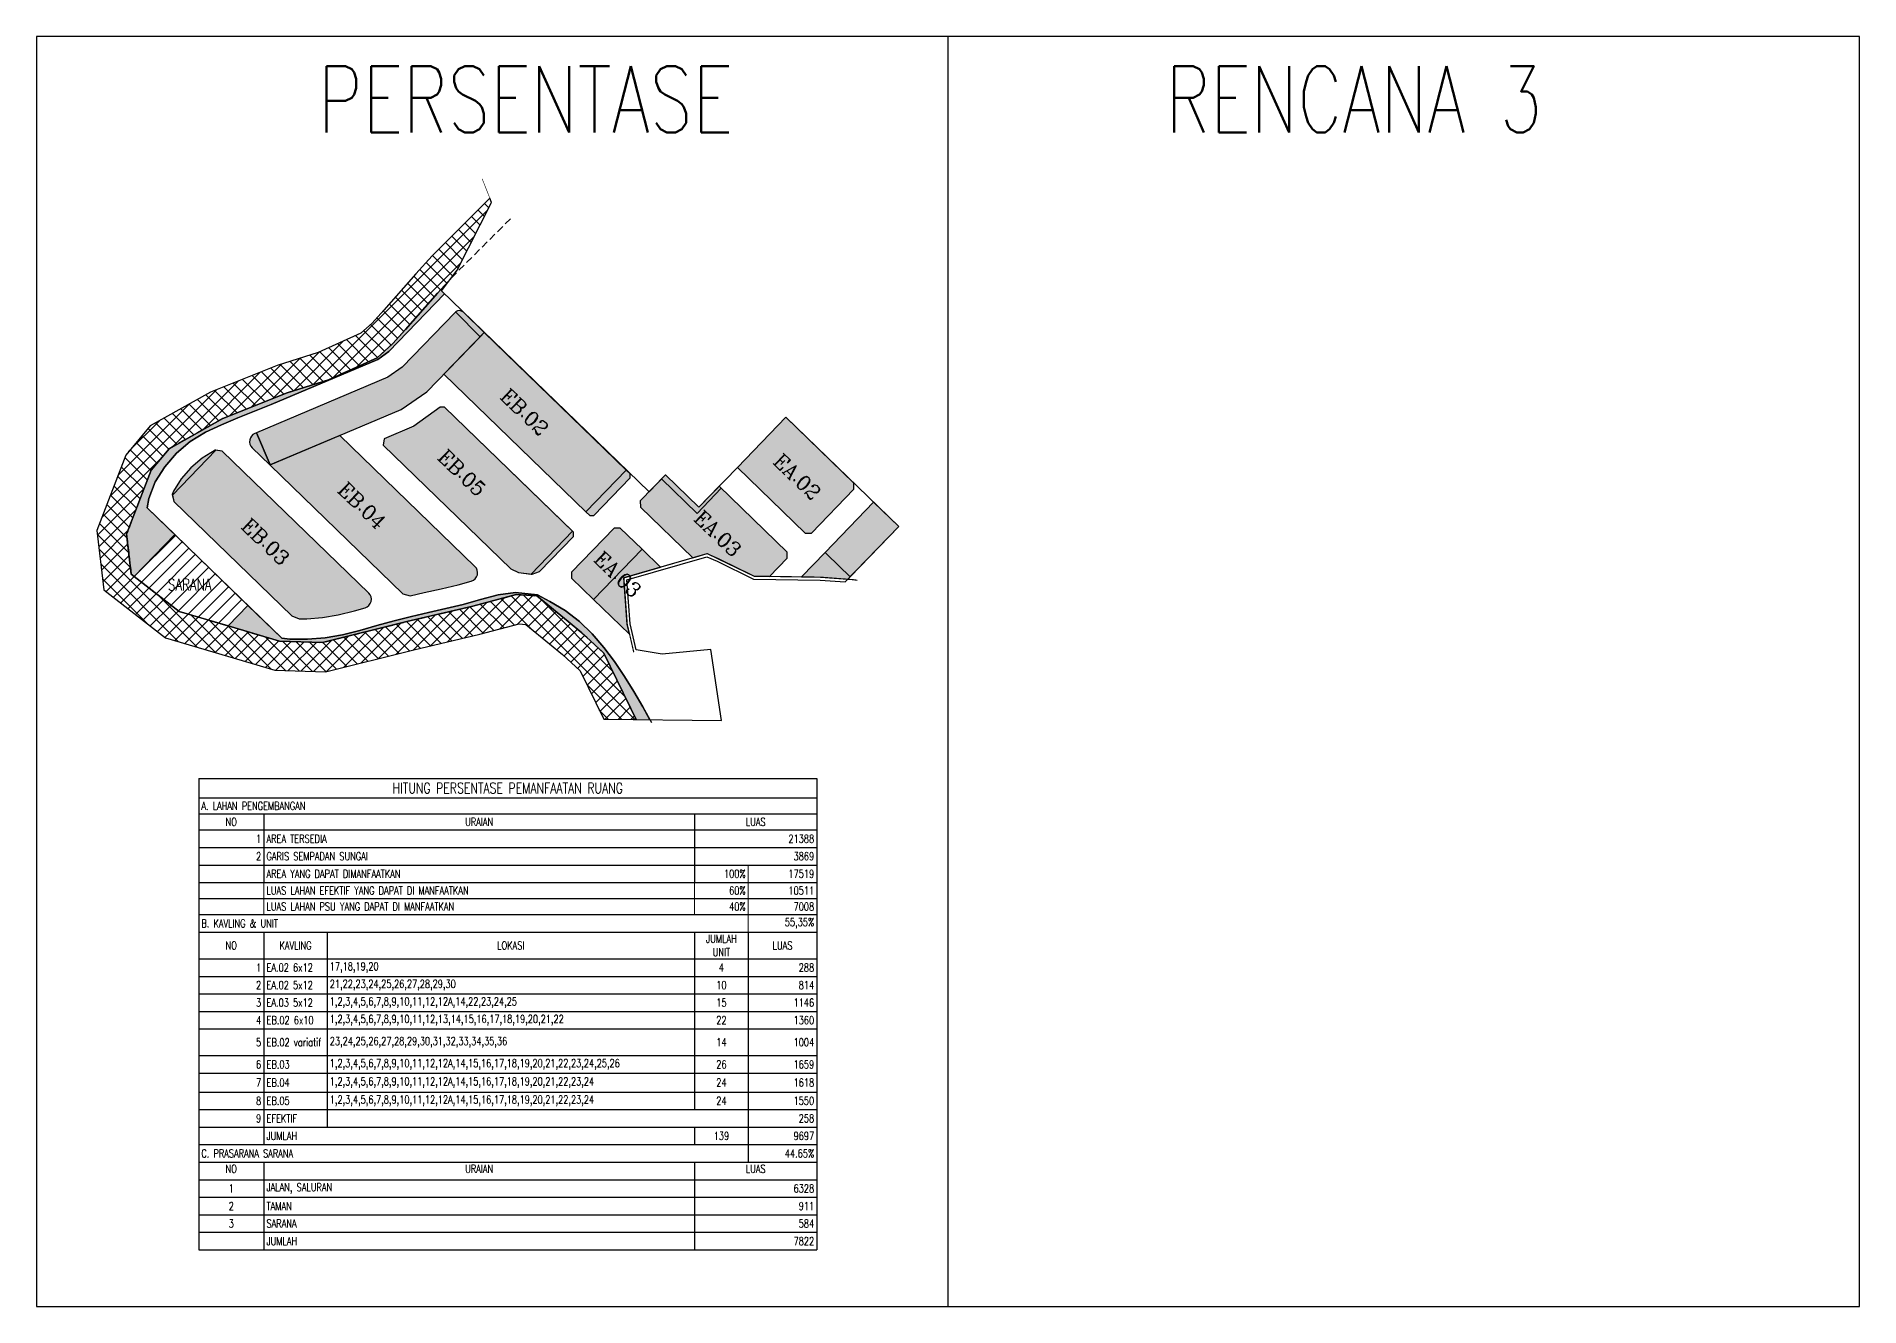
# Model space of a CAD drawing. Header units: metres. Extents: x -1507 to 1965, y -840 to 1491.
# Drawn here: x -1507 to -880, y -840 to -403 of the extents above; entities that cross this region are included whole.
import ezdxf
from ezdxf.enums import TextEntityAlignment as Align

# ---------------------------------------------------------------- set-up
doc = ezdxf.new("R2010")
doc.units = ezdxf.units.M
doc.header["$LTSCALE"] = 10
for name, pattern in [('DASHED', [19.05, 12.7, -6.35]), ('DASHED2', [0.375, 0.25, -0.125]), ('DIVIDE', [1.25, 0.5, -0.25, 0, -0.25, 0, -0.25]), ('HIDDEN', [0.375, 0.25, -0.125])]:
    doc.linetypes.add(name, pattern=pattern)
for name, color, linetype in [('AT-TAG-NOUNIT', 7, 'Continuous'), ('BATAS-AREA TAHAP1', 6, 'DASHED'), ('InnerSoft-TransitionClothoid', 7, 'Continuous'), ('Rincik', 100, 'Continuous'), ('TEXT-NO BLOK-KAVLING', 130, 'Continuous')]:
    doc.layers.add(name, color=color, linetype=linetype)
doc.styles.add('Romanc', font='romanc.shx', dxfattribs={"bigfont": 'bigfont.shx'})
doc.styles.get("Standard").update_dxf_attribs({"font": 'romans.shx', "width": 0.75})

# ---------------------------------------------------------------- blocks, each defined once
blk = doc.blocks.new('*T8')
at = {"layer": 'Defpoints', "color": 8, "linetype": 'ByBlock', "lineweight": 0, "transparency": 16777216}
for p, q in [((189.04, -29.79), (189.04, -52.85)), ((22.41, -35.82), (22.41, -46.83)), ((170.55, -35.82), (170.55, -46.83))]:
    blk.add_line(p, q, dxfattribs=at)
at = {"layer": 'InnerSoft-TransitionClothoid', "color": 0, "linetype": 'ByBlock', "lineweight": -2, "transparency": 16777216}
for p, q in [((0, 0), (212.62, 0)), ((0, 0), (0, -35.82)), ((212.62, 0), (212.62, -17.73)), ((0, -6.73), (212.62, -6.73)), ((0, -12.23), (212.62, -12.23)), ((22.41, -12.23), (22.41, -35.82)), ((170.55, -12.23), (170.55, -17.73)), ((0, -17.73), (170.55, -17.73)), ((0, -23.76), (170.55, -23.76)), ((0, -29.79), (170.55, -29.79)), ((189.04, -29.79), (212.62, -29.79)), ((189.04, -35.82), (212.62, -35.82)), ((0, -52.85), (0, -162.08)), ((22.41, -52.85), (22.41, -125.91)), ((44.17, -52.85), (44.17, -119.88)), ((170.55, -52.85), (170.55, -113.86)), ((189.04, -52.85), (189.04, -131.94)), ((212.62, -52.85), (212.62, -162.08)), ((0, -62.03), (212.62, -62.03)), ((0, -68.06), (212.62, -68.06)), ((0, -74.08), (212.62, -74.08)), ((0, -80.11), (212.62, -80.11)), ((0, -86.14), (212.62, -86.14)), ((0, -95.31), (212.62, -95.31)), ((0, -101.34), (212.62, -101.34)), ((0, -107.83), (212.62, -107.83)), ((0, -113.86), (212.62, -113.86)), ((0, -119.88), (212.62, -119.88)), ((170.55, -119.88), (170.55, -125.91)), ((0, -125.91), (212.62, -125.91)), ((0, -131.94), (212.62, -131.94)), ((22.41, -131.94), (22.41, -162.08)), ((170.55, -131.94), (170.55, -162.08)), ((0, -137.97), (212.62, -137.97)), ((0, -144), (212.62, -144)), ((0, -150.02), (212.62, -150.02)), ((0, -156.05), (212.62, -156.05)), ((0, -162.08), (212.62, -162.08))]:
    blk.add_line(p, q, dxfattribs=at)
at = {"layer": 'InnerSoft-TransitionClothoid', "color": 0, "lineweight": -2, "transparency": 16777216}
for p, q in [((170.55, -17.73), (212.62, -17.73)), ((170.55, -17.73), (170.55, -35.82)), ((212.62, -17.73), (212.62, -52.85)), ((170.55, -23.76), (212.62, -23.76)), ((170.55, -29.79), (189.04, -29.79)), ((0, -35.82), (189.04, -35.82)), ((0, -35.82), (0, -52.85)), ((0, -41.32), (212.62, -41.32)), ((0, -46.83), (212.62, -46.83)), ((0, -52.85), (212.62, -52.85))]:
    blk.add_line(p, q, dxfattribs=at)
at = {"layer": 'InnerSoft-TransitionClothoid', "color": 3, "transparency": 16777216}
for s, insert, char_height, width, attachment_point in [('HITUNG PERSENTASE PEMANFAATAN RUANG', (106.31, -3.36), 3.6692, 210.7808, 5), ('A. LAHAN PENGEMBANGAN', (0.92, -9.48), 2.7519, 210.7808, 4), ('NO', (11.2, -14.98), 2.752, 20.5742, 5), ('URAIAN', (96.48, -14.98), 2.752, 146.3088, 5), ('LUAS', (191.58, -14.98), 2.752, 40.2286, 5), ('1', (21.49, -20.75), 2.75, 20.5742, 6), ('AREA TERSEDIA', (23.33, -20.75), 2.7519, 146.3088, 4), ('2', (21.49, -26.78), 2.75, 20.5742, 6), ('GARIS SEMPADAN SUNGAI', (23.33, -26.78), 2.7519, 146.3088, 4), ('AREA YANG DAPAT DIMANFAATKAN', (23.33, -32.8), 2.7519, 146.3088, 4), ('LUAS LAHAN EFEKTIF YANG DAPAT DI MANFAATKAN', (23.33, -38.57), 2.7519, 146.3088, 4), ('100%', (188.12, -32.8), 2.752, 16.6511, 6), ('LUAS LAHAN PSU YANG DAPAT DI MANFAATKAN', (23.33, -44.07), 2.7519, 146.3088, 4), ('B. KAVLING & UNIT', (0.92, -49.84), 2.7519, 187.2033, 4), ('NO', (11.2, -57.44), 2.752, 20.5742, 5), ('KAVLING', (33.29, -57.44), 2.752, 19.9247, 5), ('LOKASI', (107.36, -57.44), 2.752, 124.5495, 5), ('JUMLAH UNIT', (179.8, -57.44), 2.7519, 16.6511, 5), ('LUAS', (200.83, -57.44), 2.752, 21.7429, 5), ('1', (21.49, -65.04), 2.75, 20.5742, 6), ('EA.02 6x12', (23.33, -65.04), 2.752, 19.9247, 4), ('17,18,19,20', (45.09, -65.04), 2.7519, 124.5495, 4), ('4', (179.8, -65.04), 2.75, 16.6511, 5), ('2', (21.49, -71.07), 2.75, 20.5742, 6), ('EA.02 5x12', (23.33, -71.07), 2.752, 19.9247, 4), ('21,22,23,24,25,26,27,28,29,30', (45.09, -71.07), 2.7519, 124.5495, 4), ('10', (179.8, -71.07), 2.752, 16.6511, 5), ('3', (21.49, -77.1), 2.75, 20.5742, 6), ('EA.03 5x12', (23.33, -77.1), 2.752, 19.9247, 4), ('1,2,3,4,5,6,7,8,9,10,11,12,12A,14,22,23,24,25', (45.09, -77.1), 2.7519, 124.5495, 4), ('1,2,3,4,5,6,7,8,9,10,11,12,13,14,15,16,17,18,19,20,21,22', (45.09, -83.13), 2.7519, 124.5495, 4), ('15', (179.8, -77.1), 2.752, 16.6511, 5), ('4', (21.49, -83.13), 2.75, 20.5742, 6), ('EB.02 6x10', (23.33, -83.13), 2.752, 19.9247, 4), ('22', (179.8, -83.13), 2.752, 16.6511, 5), ('5', (21.49, -90.73), 2.75, 20.5742, 6), ('EB.02 variatif', (23.33, -90.73), 2.7519, 19.9247, 4), ('23,24,25,26,27,28,29,30,31,32,33,34,35,36', (45.09, -90.73), 2.7519, 124.5495, 4), ('14', (179.8, -90.73), 2.752, 16.6511, 5), ('6', (21.49, -98.33), 2.75, 20.5742, 6), ('EB.03', (23.33, -98.33), 2.752, 19.9247, 4), ('1,2,3,4,5,6,7,8,9,10,11,12,12A,14,15,16,17,18,19,20,21,22,23,24,25,26', (45.09, -98.33), 2.7519, 124.5495, 4), ('26', (179.8, -98.33), 2.752, 16.6511, 5), ('7', (21.49, -104.58), 2.75, 20.5742, 6), ('EB.04', (23.33, -104.58), 2.752, 19.9247, 4), ('1,2,3,4,5,6,7,8,9,10,11,12,12A,14,15,16,17,18,19,20,21,22,23,24', (45.09, -104.58), 2.7519, 124.5495, 4), ('24', (179.8, -104.58), 2.752, 16.6511, 5), ('8', (21.49, -110.84), 2.75, 20.5742, 6), ('EB.05', (23.33, -110.84), 2.752, 19.9247, 4), ('1,2,3,4,5,6,7,8,9,10,11,12,12A,14,15,16,17,18,19,20,21,22,23,24', (45.09, -110.84), 2.7519, 124.5495, 4), ('24', (179.8, -110.84), 2.752, 16.6511, 5), ('9', (21.49, -116.87), 2.75, 20.5742, 6), ('EFEKTIF', (23.33, -116.87), 2.752, 19.9247, 4), ('258', (211.7, -116.87), 2.752, 21.7429, 6), ('JUMLAH', (23.33, -122.9), 2.752, 146.3088, 4), ('9697', (211.7, -122.9), 2.752, 21.7429, 6), ('C. PRASARANA SARANA', (0.92, -128.93), 2.7519, 187.2033, 4), ('NO', (11.2, -132.86), 2.752, 20.5742, 2), ('URAIAN', (96.48, -132.86), 2.752, 146.3088, 2), ('LUAS', (191.58, -132.86), 2.752, 40.2286, 2), ('1', (11.2, -140.98), 2.75, 20.5742, 5), ('JALAN, SALURAN', (23.33, -140.98), 2.7519, 146.3088, 4), ('2', (11.2, -147.01), 2.75, 20.5742, 5), ('TAMAN', (23.33, -147.01), 2.752, 146.3088, 4), ('911', (211.7, -147.01), 2.752, 40.2286, 6), ('3', (11.2, -153.04), 2.75, 20.5742, 5), ('SARANA', (23.33, -153.04), 2.752, 146.3088, 4), ('JUMLAH', (23.33, -159.07), 2.752, 146.3088, 4)]:
    blk.add_mtext(s, dxfattribs=dict(at, insert=insert, char_height=char_height, width=width, attachment_point=attachment_point))
at = {"layer": 'InnerSoft-TransitionClothoid', "color": 0, "transparency": 16777216, "char_height": 2.752}
for s, insert, width, attachment_point in [('21388', (211.7, -20.75), 40.2286, 6), ('3869', (211.7, -26.78), 40.2286, 6), ('60%', (188.12, -38.57), 16.6511, 6), ('17519', (211.7, -32.8), 21.7429, 6), ('10511', (211.7, -38.57), 21.7429, 6), ('40%', (188.12, -44.07), 16.6511, 6), ('7008', (211.7, -44.07), 21.7429, 6), ('55,35%', (211.7, -49.84), 21.7429, 6), ('288', (211.7, -65.04), 21.7429, 6), ('814', (211.7, -71.07), 21.7429, 6), ('1146', (211.7, -77.1), 21.7429, 6), ('1360', (211.7, -83.13), 21.7429, 6), ('1004', (211.7, -90.73), 21.7429, 6), ('1659', (211.7, -98.33), 21.7429, 6), ('1618', (211.7, -104.58), 21.7429, 6), ('1550', (211.7, -110.84), 21.7429, 6), ('139', (179.8, -122.9), 16.6511, 5), ('44.65%', (211.7, -128.93), 21.7429, 6), ('6328', (211.7, -140.98), 40.2286, 6), ('584', (211.7, -153.04), 40.2286, 6), ('7822', (211.7, -159.07), 40.2286, 6)]:
    blk.add_mtext(s, dxfattribs=dict(at, insert=insert, width=width, attachment_point=attachment_point))

msp = doc.modelspace()

# ---------------------------------------------------------------- hatches: boundary and pattern name
at = {"layer": 'InnerSoft-TransitionClothoid'}
h = msp.add_hatch(dxfattribs=at)
h.set_pattern_fill('ANSI37', color=256)
h.paths.add_polyline_path([(-1377.545, -614.281), (-1354.791, -608.96), (-1341.3, -605.405), (-1338.999, -605.541), (-1330.782, -612.229), (-1326.349, -615.924), (-1320.338, -621.486), (-1312.155, -638.177), (-1300.967, -638.282), (-1312.179, -615.411), (-1319.748, -608.409), (-1324.424, -604.51), (-1335.19, -595.747), (-1342.306, -595.329), (-1357.204, -599.254), (-1379.896, -604.561), (-1408.945, -611.825), (-1423.698, -611.326), (-1441.416, -606.067), (-1458.238, -601.074), (-1473.672, -589.068), (-1474.682, -588.282), (-1476.323, -574.583), (-1467.878, -552.495), (-1461.701, -545.161), (-1443.187, -534.788), (-1421.112, -526.001), (-1406.877, -521.498), (-1390.09, -513.932), (-1384.757, -509.02), (-1380.397, -504.197), (-1369.379, -491.733), (-1368.05, -490.27), (-1364.443, -486.302), (-1362.55, -483.804), (-1350.774, -460.489), (-1351.341, -459.062), (-1371.145, -478.808), (-1376.826, -485.059), (-1387.853, -497.532), (-1391.868, -501.974), (-1395.674, -505.48), (-1410.452, -512.14), (-1424.473, -516.576), (-1447.498, -525.741), (-1468.177, -537.326), (-1476.615, -547.345), (-1486.545, -573.32), (-1484.114, -593.614), (-1462.89, -610.124), (-1425.316, -621.277), (-1407.88, -621.866)])
h = msp.add_hatch(dxfattribs=at)
h.set_pattern_fill('GRASS', color=3, scale=0.06)
h.paths.add_polyline_path([(-1301.827, -628.636), (-1305.027, -623.421), (-1308.435, -618.347), (-1312.12, -613.46), (-1316.149, -608.818), (-1320.569, -604.536), (-1325.418, -600.758), (-1330.737, -597.625), (-1334.911, -595.379), (-1342.484, -594.605), (-1348.502, -595.395), (-1354.52, -597.011), (-1360.516, -598.679), (-1366.484, -600.126), (-1372.428, -601.462), (-1378.355, -602.808), (-1384.269, -604.286), (-1390.178, -605.948), (-1396.096, -607.627), (-1402.038, -609.109), (-1408.019, -610.185), (-1414.052, -610.673), (-1420.134, -610.588), (-1422.955, -610.324), (-1434.615, -599.039), (-1441.416, -606.067), (-1423.698, -611.326), (-1408.945, -611.825), (-1379.896, -604.561), (-1357.204, -599.254), (-1342.306, -595.329), (-1335.19, -595.747), (-1324.424, -604.51), (-1319.748, -608.409), (-1312.179, -615.411), (-1300.967, -638.282), (-1296.319, -638.325), (-1298.766, -633.944)])
h.paths.add_polyline_path([(-1459.766, -574.699), (-1469.269, -565.501), (-1468.646, -562.303), (-1466.421, -556.589), (-1463.199, -551.345), (-1459.125, -546.69), (-1454.382, -542.724), (-1449.153, -539.523), (-1443.626, -536.901), (-1437.988, -534.513), (-1432.321, -532.209), (-1426.595, -529.962), (-1389.896, -514.443), (-1386.057, -511.764), (-1366.894, -491.963), (-1367.954, -490.937), (-1367.922, -490.894, -0.0943922), (-1368.05, -490.27), (-1369.379, -491.733), (-1380.397, -504.197), (-1384.757, -509.02), (-1390.09, -513.932), (-1406.877, -521.498), (-1421.112, -526.001), (-1443.187, -534.788), (-1461.701, -545.161), (-1467.878, -552.495), (-1476.323, -574.583), (-1474.682, -588.282), (-1473.672, -589.068)])
h.paths.add_polyline_path([(-1431.623, -539.688), (-1432.18, -539.924, 0.5374021), (-1433.098, -544.843), (-1426.987, -550.757), (-1426.949, -550.741)], flags=17)
h.paths.add_polyline_path([(-1322.536, -575.305), (-1322.559, -573.891), (-1322.918, -573.544), (-1337.14, -588.238), (-1336.772, -588.286), (-1334.241, -587.4)])
h.paths.add_polyline_path([(-1303.063, -555.185), (-1303.086, -553.771), (-1304.405, -552.495), (-1318.314, -566.867), (-1316.995, -568.143), (-1315.581, -568.12)])
h.paths.add_polyline_path([(-1445.626, -545.709), (-1445.816, -545.688), (-1450.288, -548.425), (-1454.216, -551.71), (-1457.543, -555.512), (-1460.127, -559.716), (-1460.572, -560.86), (-1460.52, -561.099)], flags=17)
edge = h.paths.add_edge_path()
edge.add_arc((-1361.845, -499.688), 2, 45.937264, 129.603896)
edge.add_line((-1363.12, -498.147), (-1354.662, -506.645))
edge.add_line((-1354.662, -506.645), (-1353.268, -505.205))
edge.add_line((-1353.268, -505.205), (-1360.454, -498.25))
h = msp.add_hatch(color=6, dxfattribs=at)
h.dxf.hatch_style = 1
edge = h.paths.add_edge_path()
edge.add_line((-1354.662, -506.645), (-1363.12, -498.147))
edge.add_arc((-1361.845, -499.688), 2, 129.603896, 135.937264)
edge.add_line((-1363.282, -498.297), (-1381.497, -517.117))
edge.add_line((-1381.497, -517.117), (-1386.492, -520.604))
edge.add_line((-1386.492, -520.604), (-1431.623, -539.688))
edge.add_line((-1431.623, -539.688), (-1426.949, -550.741))
edge.add_line((-1426.949, -550.741), (-1381.818, -531.656))
edge.add_line((-1381.818, -531.656), (-1373.03, -525.624))
edge.add_line((-1373.03, -525.624), (-1354.662, -506.645))
h = msp.add_hatch(color=6, dxfattribs=at)
h.dxf.hatch_style = 1
h.paths.add_polyline_path([(-1353.268, -505.205), (-1367.177, -519.576), (-1318.314, -566.867), (-1304.405, -552.495)])
h = msp.add_hatch(color=6, dxfattribs=at)
h.dxf.hatch_style = 1
h.paths.add_polyline_path([(-1366.992, -530.889), (-1368.406, -530.912), (-1377.492, -537.427), (-1387.658, -541.726), (-1388.063, -543.895), (-1344.111, -586.432), (-1341.546, -587.668), (-1337.14, -588.238), (-1322.918, -573.544)], flags=17)
h = msp.add_hatch(color=6, dxfattribs=at)
h.dxf.hatch_style = 1
h.paths.add_polyline_path([(-1226.118, -559.08), (-1226.153, -556.959), (-1249.506, -534.357), (-1266.197, -551.603), (-1242.843, -574.205), (-1240.722, -574.17)])
h = msp.add_hatch(color=6, dxfattribs=at)
h.dxf.hatch_style = 1
edge = h.paths.add_edge_path()
edge.add_line((-1402.971, -540.601), (-1426.949, -550.741))
edge.add_line((-1426.949, -550.741), (-1426.911, -550.83))
edge.add_line((-1426.911, -550.83), (-1381.268, -595.004))
edge.add_line((-1381.268, -595.004), (-1378.728, -595.715))
edge.add_line((-1378.728, -595.715), (-1373.971, -594.634))
edge.add_line((-1373.971, -594.634), (-1368.076, -593.309))
edge.add_line((-1368.076, -593.309), (-1362.28, -591.904))
edge.add_line((-1362.28, -591.904), (-1357.757, -590.646))
edge.add_arc((-1358.561, -587.755), 3, 285.55091, 405.937264)
edge.add_line((-1356.475, -585.6), (-1402.971, -540.601))
h = msp.add_hatch(color=6, dxfattribs=at)
h.dxf.hatch_style = 1
h.paths.add_polyline_path([(-1443.459, -545.948), (-1445.626, -545.709), (-1460.52, -561.099), (-1460.039, -563.301), (-1419.465, -602.569), (-1416.888, -603.633), (-1414.286, -603.669), (-1408.923, -603.235), (-1403.506, -602.261), (-1397.898, -600.862), (-1394.262, -599.831, 0.5779691), (-1392.994, -594.789)])
h = msp.add_hatch(color=6, dxfattribs=at)
h.dxf.hatch_style = 1
h.paths.add_polyline_path([(-1272.456, -558.07), (-1279.411, -565.256), (-1290.908, -554.129), (-1299.601, -563.111), (-1299.566, -565.232), (-1281.559, -582.66), (-1276.624, -581.234), (-1272.76, -582.962), (-1260.427, -588.984), (-1255.134, -589.061), (-1249.068, -582.793), (-1249.102, -580.672)])
h.paths.add_polyline_path([(-1298.976, -579.72), (-1306.521, -572.418), (-1308.642, -572.452), (-1323.246, -587.543), (-1323.211, -589.664), (-1315.666, -596.966)])
h = msp.add_hatch(color=6, dxfattribs=at)
h.dxf.hatch_style = 1
h.paths.add_polyline_path([(-1210.703, -571.911), (-1219.326, -563.566), (-1236.017, -580.812), (-1235.298, -581.507), (-1227.394, -589.157)])
h = msp.add_hatch(dxfattribs=at)
h.set_pattern_fill('ANSI31', color=256)
h.paths.add_polyline_path([(-1459.766, -574.699), (-1473.672, -589.068), (-1458.238, -601.074), (-1441.416, -606.067), (-1434.615, -599.039)])
h = msp.add_hatch(color=2, dxfattribs=at)
h.dxf.hatch_style = 1
h.paths.add_polyline_path([(-1305.243, -589.505), (-1292.631, -585.86), (-1298.976, -579.72), (-1315.666, -596.966), (-1303.28, -608.954), (-1304.081, -605.496)])
h.paths.add_polyline_path([(-1235.298, -581.507), (-1236.017, -580.812), (-1244.157, -589.222), (-1237.664, -589.318), (-1228.242, -590.033), (-1227.394, -589.157)])

# ---------------------------------------------------------------- linework, layer by layer
at = {"layer": 'BATAS-AREA TAHAP1', "linetype": 'DIVIDE', "ltscale": 0.2, "const_width": 0.2, "flags": 128}
msp.add_lwpolyline([(-1353.997, -452.373), (-1350.774, -460.489), (-1362.55, -483.804), (-1367.954, -490.937), (-1296.592, -560.002), (-1290.908, -554.129), (-1279.411, -565.256), (-1266.197, -551.603), (-1249.506, -534.357), (-1210.703, -571.911), (-1229.146, -590.967)], dxfattribs=at)
at = {"layer": 'InnerSoft-TransitionClothoid', "color": 4}
for p, q in [((-1469.269, -565.501), (-1422.955, -610.324)), ((-1473.672, -589.068), (-1459.766, -574.699)), ((-1441.416, -606.067), (-1434.615, -599.039))]:
    msp.add_line(p, q, dxfattribs=at)
at = {"layer": 'InnerSoft-TransitionClothoid', "color": 5}
for points in [[(-1507.307, -840.037), (-880.207, -840.037), (-880.207, -403.452), (-1507.307, -403.452)], [(-1290.908, -554.129), (-1296.592, -560.002), (-1367.954, -490.937), (-1362.55, -483.804), (-1350.774, -460.489), (-1351.341, -459.062), (-1371.145, -478.808), (-1376.826, -485.059), (-1387.853, -497.532), (-1391.868, -501.974), (-1395.674, -505.48), (-1410.452, -512.14), (-1424.473, -516.576), (-1447.498, -525.741), (-1468.177, -537.326), (-1476.615, -547.345), (-1486.545, -573.32), (-1484.114, -593.614), (-1462.89, -610.124), (-1425.316, -621.277), (-1407.88, -621.866), (-1377.545, -614.281), (-1354.791, -608.96), (-1341.3, -605.405), (-1338.999, -605.541), (-1330.782, -612.229), (-1326.349, -615.924), (-1320.338, -621.486), (-1312.155, -638.177), (-1271.718, -638.555), (-1275.379, -614.19), (-1292.09, -615.78), (-1301.025, -614.256), (-1303.089, -605.346), (-1304.187, -590.241), (-1276.698, -582.296), (-1273.183, -583.868), (-1260.665, -589.98), (-1237.709, -590.317), (-1229.146, -590.967), (-1210.703, -571.911), (-1249.506, -534.357), (-1266.197, -551.603), (-1279.411, -565.256)], [(-1353.268, -505.205), (-1367.177, -519.576), (-1318.314, -566.867), (-1304.405, -552.495)], [(-1366.992, -530.889), (-1368.406, -530.912), (-1377.492, -537.427), (-1387.658, -541.726), (-1388.063, -543.895), (-1344.111, -586.432), (-1341.546, -587.668), (-1337.14, -588.238), (-1322.918, -573.544)], [(-1226.118, -559.08), (-1226.153, -556.959), (-1249.506, -534.357), (-1266.197, -551.603), (-1242.843, -574.205), (-1240.722, -574.17)], [(-1272.456, -558.07), (-1279.411, -565.256), (-1290.908, -554.129), (-1299.601, -563.111), (-1299.566, -565.232), (-1281.559, -582.66), (-1276.624, -581.234), (-1272.76, -582.962), (-1260.427, -588.984), (-1255.134, -589.061), (-1249.068, -582.793), (-1249.102, -580.672)], [(-1210.703, -571.911), (-1219.326, -563.566), (-1236.017, -580.812), (-1235.298, -581.507), (-1227.394, -589.157)], [(-1459.766, -574.699), (-1473.672, -589.068), (-1458.238, -601.074), (-1441.416, -606.067), (-1434.615, -599.039)], [(-1298.976, -579.72), (-1306.521, -572.418), (-1308.642, -572.452), (-1323.246, -587.543), (-1323.211, -589.664), (-1315.666, -596.966)], [(-1305.243, -589.505), (-1292.631, -585.86), (-1298.976, -579.72), (-1315.666, -596.966), (-1303.28, -608.954), (-1304.081, -605.496)]]:
    msp.add_lwpolyline(points, close=True, dxfattribs=at)
msp.add_lwpolyline([(-1193.757, -403.452), (-1193.757, -840.037)], dxfattribs=at)
at = {"layer": 'InnerSoft-TransitionClothoid', "color": 4}
msp.add_lwpolyline([(-1377.545, -614.281), (-1354.791, -608.96), (-1341.3, -605.405), (-1338.999, -605.541), (-1330.782, -612.229), (-1326.349, -615.924), (-1320.338, -621.486), (-1312.155, -638.177), (-1300.967, -638.282), (-1312.179, -615.411), (-1319.748, -608.409), (-1324.424, -604.51), (-1335.19, -595.747), (-1342.306, -595.329), (-1357.204, -599.254), (-1379.896, -604.561), (-1408.945, -611.825), (-1423.698, -611.326), (-1441.416, -606.067), (-1458.238, -601.074), (-1473.672, -589.068), (-1474.682, -588.282), (-1476.323, -574.583), (-1467.878, -552.495), (-1461.701, -545.161), (-1443.187, -534.788), (-1421.112, -526.001), (-1406.877, -521.498), (-1390.09, -513.932), (-1384.757, -509.02), (-1380.397, -504.197), (-1369.379, -491.733), (-1368.05, -490.27), (-1364.443, -486.302), (-1362.55, -483.804), (-1350.774, -460.489), (-1351.341, -459.062), (-1371.145, -478.808), (-1376.826, -485.059), (-1387.853, -497.532), (-1391.868, -501.974), (-1395.674, -505.48), (-1410.452, -512.14), (-1424.473, -516.576), (-1447.498, -525.741), (-1468.177, -537.326), (-1476.615, -547.345), (-1486.545, -573.32), (-1484.114, -593.614), (-1462.89, -610.124), (-1425.316, -621.277), (-1407.88, -621.866)], close=True, dxfattribs=at)
at = {"layer": 'InnerSoft-TransitionClothoid', "color": 4, "linetype": 'DASHED2'}
msp.add_lwpolyline([(-1344.28, -466.143), (-1363.91, -485.716), (-1369.379, -491.733), (-1380.397, -504.197), (-1384.757, -509.02), (-1390.09, -513.932), (-1406.877, -521.498), (-1421.112, -526.001), (-1443.187, -534.788), (-1461.701, -545.161), (-1467.878, -552.495), (-1476.323, -574.583), (-1474.682, -588.282), (-1458.238, -601.074), (-1423.698, -611.326), (-1408.945, -611.825), (-1379.896, -604.561), (-1357.204, -599.254), (-1342.306, -595.329), (-1335.19, -595.747), (-1324.424, -604.51), (-1319.748, -608.409), (-1312.179, -615.411), (-1300.967, -638.282)], dxfattribs=at)
at = {"layer": 'InnerSoft-TransitionClothoid', "color": 3}
for points in [[(-1459.766, -574.699), (-1469.269, -565.501), (-1468.646, -562.303), (-1466.421, -556.589), (-1463.199, -551.345), (-1459.125, -546.69), (-1454.382, -542.724), (-1449.153, -539.523), (-1443.626, -536.901), (-1437.988, -534.513), (-1432.321, -532.209), (-1426.595, -529.962), (-1389.896, -514.443), (-1386.057, -511.764), (-1366.894, -491.963), (-1367.954, -490.937), (-1367.922, -490.894, -0.0943922), (-1368.05, -490.27), (-1369.379, -491.733), (-1380.397, -504.197), (-1384.757, -509.02), (-1390.09, -513.932), (-1406.877, -521.498), (-1421.112, -526.001), (-1443.187, -534.788), (-1461.701, -545.161), (-1467.878, -552.495), (-1476.323, -574.583), (-1474.682, -588.282), (-1473.672, -589.068), (-1459.766, -574.699)], [(-1360.454, -498.25, 0.382196), (-1363.12, -498.147), (-1354.662, -506.645), (-1353.268, -505.205)], [(-1431.623, -539.688), (-1432.18, -539.924, 0.5374021), (-1433.098, -544.843), (-1426.987, -550.757), (-1426.949, -550.741), (-1431.623, -539.688)]]:
    msp.add_lwpolyline(points, format="xyb", close=True, dxfattribs=at)
at = {"layer": 'InnerSoft-TransitionClothoid', "color": 6}
for points in [[(-1367.859, -491.029), (-1366.894, -491.963), (-1386.057, -511.764), (-1389.896, -514.443), (-1426.595, -529.962), (-1432.321, -532.209), (-1437.988, -534.513), (-1443.626, -536.901), (-1449.153, -539.523), (-1454.382, -542.724), (-1459.125, -546.69), (-1463.199, -551.345), (-1466.421, -556.589), (-1468.646, -562.303), (-1469.269, -565.501)], [(-1422.955, -610.324), (-1420.134, -610.588), (-1414.052, -610.673), (-1408.019, -610.185), (-1402.038, -609.109), (-1396.096, -607.627), (-1390.178, -605.948), (-1384.269, -604.286), (-1378.355, -602.808), (-1372.428, -601.462), (-1366.484, -600.126), (-1360.516, -598.679), (-1354.52, -597.011), (-1348.502, -595.395), (-1342.484, -594.605), (-1334.911, -595.379), (-1330.737, -597.625), (-1325.418, -600.758), (-1320.569, -604.536), (-1316.149, -608.818), (-1312.12, -613.46), (-1308.435, -618.347), (-1305.027, -623.421), (-1301.827, -628.636), (-1298.766, -633.944), (-1295.774, -639.3)]]:
    msp.add_lwpolyline(points, dxfattribs=at)
at = {"layer": 'InnerSoft-TransitionClothoid', "color": 5}
for points in [[(-1354.662, -506.645), (-1363.12, -498.147, 0.0276416), (-1363.282, -498.297), (-1381.497, -517.117), (-1386.492, -520.604), (-1431.623, -539.688), (-1426.949, -550.741), (-1381.818, -531.656), (-1373.03, -525.624)], [(-1431.623, -539.688), (-1432.18, -539.924, 0.5374021), (-1433.098, -544.843), (-1426.987, -550.757), (-1426.949, -550.741)], [(-1402.971, -540.601), (-1426.949, -550.741), (-1426.911, -550.83), (-1381.268, -595.004), (-1378.728, -595.715), (-1373.971, -594.634), (-1368.076, -593.309), (-1362.28, -591.904), (-1357.757, -590.646, 0.5796002), (-1356.475, -585.6)], [(-1443.459, -545.948), (-1445.626, -545.709), (-1460.52, -561.099), (-1460.039, -563.301), (-1419.465, -602.569), (-1416.888, -603.633), (-1414.286, -603.669), (-1408.923, -603.235), (-1403.506, -602.261), (-1397.898, -600.862), (-1394.262, -599.831, 0.5779691), (-1392.994, -594.789)]]:
    msp.add_lwpolyline(points, format="xyb", close=True, dxfattribs=at)
at = {"layer": 'InnerSoft-TransitionClothoid', "color": 6}
msp.add_lwpolyline([(-1368.406, -530.912), (-1377.492, -537.427), (-1387.658, -541.726), (-1388.063, -543.895), (-1344.111, -586.432), (-1341.546, -587.668), (-1336.772, -588.286), (-1334.241, -587.4), (-1322.536, -575.305), (-1322.559, -573.891), (-1366.992, -530.889)], close=True, dxfattribs=at)
msp.add_lwpolyline([(-1460.039, -563.301), (-1419.465, -602.569), (-1416.888, -603.633), (-1414.286, -603.669), (-1408.923, -603.235), (-1403.506, -602.261), (-1397.898, -600.862), (-1394.262, -599.831, 0.5779691), (-1392.994, -594.789), (-1443.459, -545.948), (-1445.816, -545.688), (-1450.288, -548.425), (-1454.216, -551.71), (-1457.543, -555.512), (-1460.127, -559.716), (-1460.572, -560.86)], format="xyb", close=True, dxfattribs=at)
at = {"layer": 'InnerSoft-TransitionClothoid', "color": 3}
for points in [[(-1445.626, -545.709), (-1445.816, -545.688), (-1450.288, -548.425), (-1454.216, -551.71), (-1457.543, -555.512), (-1460.127, -559.716), (-1460.572, -560.86), (-1460.52, -561.099), (-1445.626, -545.709)], [(-1303.063, -555.185), (-1303.086, -553.771), (-1304.405, -552.495), (-1318.314, -566.867), (-1316.995, -568.143), (-1315.581, -568.12), (-1303.063, -555.185)], [(-1322.536, -575.305), (-1322.559, -573.891), (-1322.918, -573.544), (-1337.14, -588.238), (-1336.772, -588.286), (-1334.241, -587.4), (-1322.536, -575.305)], [(-1301.827, -628.636), (-1305.027, -623.421), (-1308.435, -618.347), (-1312.12, -613.46), (-1316.149, -608.818), (-1320.569, -604.536), (-1325.418, -600.758), (-1330.737, -597.625), (-1334.911, -595.379), (-1342.484, -594.605), (-1348.502, -595.395), (-1354.52, -597.011), (-1360.516, -598.679), (-1366.484, -600.126), (-1372.428, -601.462), (-1378.355, -602.808), (-1384.269, -604.286), (-1390.178, -605.948), (-1396.096, -607.627), (-1402.038, -609.109), (-1408.019, -610.185), (-1414.052, -610.673), (-1420.134, -610.588), (-1422.955, -610.324), (-1434.615, -599.039), (-1441.416, -606.067), (-1423.698, -611.326), (-1408.945, -611.825), (-1379.896, -604.561), (-1357.204, -599.254), (-1342.306, -595.329), (-1335.19, -595.747), (-1324.424, -604.51), (-1319.748, -608.409), (-1312.179, -615.411), (-1300.967, -638.282), (-1296.319, -638.325), (-1298.766, -633.944), (-1301.827, -628.636)]]:
    msp.add_lwpolyline(points, close=True, dxfattribs=at)
at = {"layer": 'InnerSoft-TransitionClothoid', "color": 2}
for points in [[(-1290.908, -554.129), (-1292.299, -555.566), (-1280.083, -567.388), (-1271.738, -558.766), (-1272.456, -558.07), (-1279.411, -565.256)], [(-1235.298, -581.507), (-1236.017, -580.812), (-1244.157, -589.222), (-1237.664, -589.318), (-1228.242, -590.033), (-1227.394, -589.157)]]:
    msp.add_lwpolyline(points, close=True, dxfattribs=at)
at = {"layer": 'InnerSoft-TransitionClothoid', "color": 4}
msp.add_lwpolyline([(-1315.666, -596.966), (-1298.976, -579.72)], dxfattribs=at)
at = {"layer": 'Rincik', "color": 1, "linetype": 'HIDDEN', "const_width": 0.4}
msp.add_lwpolyline([(-1301.849, -615.129), (-1304.081, -605.496), (-1305.243, -589.505), (-1276.624, -581.234), (-1272.76, -582.962), (-1260.427, -588.984), (-1237.664, -589.318), (-1226.459, -590.169), (-1224.962, -590.383)], dxfattribs=at)

# ---------------------------------------------------------------- block references
msp.add_blockref('*T8', (-1451.502, -658.48))

# ---------------------------------------------------------------- texts
at = {"layer": 'AT-TAG-NOUNIT', "color": 5, "width": 0.75}
msp.add_text('SARANA', height=4, dxfattribs=at).set_placement((-1454.589, -591.872), align=Align.MIDDLE_CENTER)
at = {"layer": 'InnerSoft-TransitionClothoid', "color": 5, "width": 0.75}
for s, p in [('PERSENTASE', (-1339.124, -425.035)), ('RENCANA 3', (-1054.12, -425.035))]:
    msp.add_text(s, height=22.7803, dxfattribs=at).set_placement(p, align=Align.MIDDLE_CENTER)
at = {"layer": 'TEXT-NO BLOK-KAVLING', "color": 2, "ltscale": 0.5, "style": 'Romanc'}
for s, p in [('EB.02', (-1339.398, -532.573)), ('EB.05', (-1360.896, -553.488)), ('EA.02', (-1245.636, -554.802)), ('EA.02', (-1245.636, -554.802)), ('EB.04', (-1395.292, -564.732)), ('EB.03', (-1428.483, -577.142)), ('EA.03', (-1272.897, -574.343)), ('EA.03', (-1307.321, -588.343))]:
    msp.add_text(s, height=5, rotation=315.94, dxfattribs=at).set_placement(p, align=Align.MIDDLE_CENTER)

doc.saveas('drawing.dxf')
